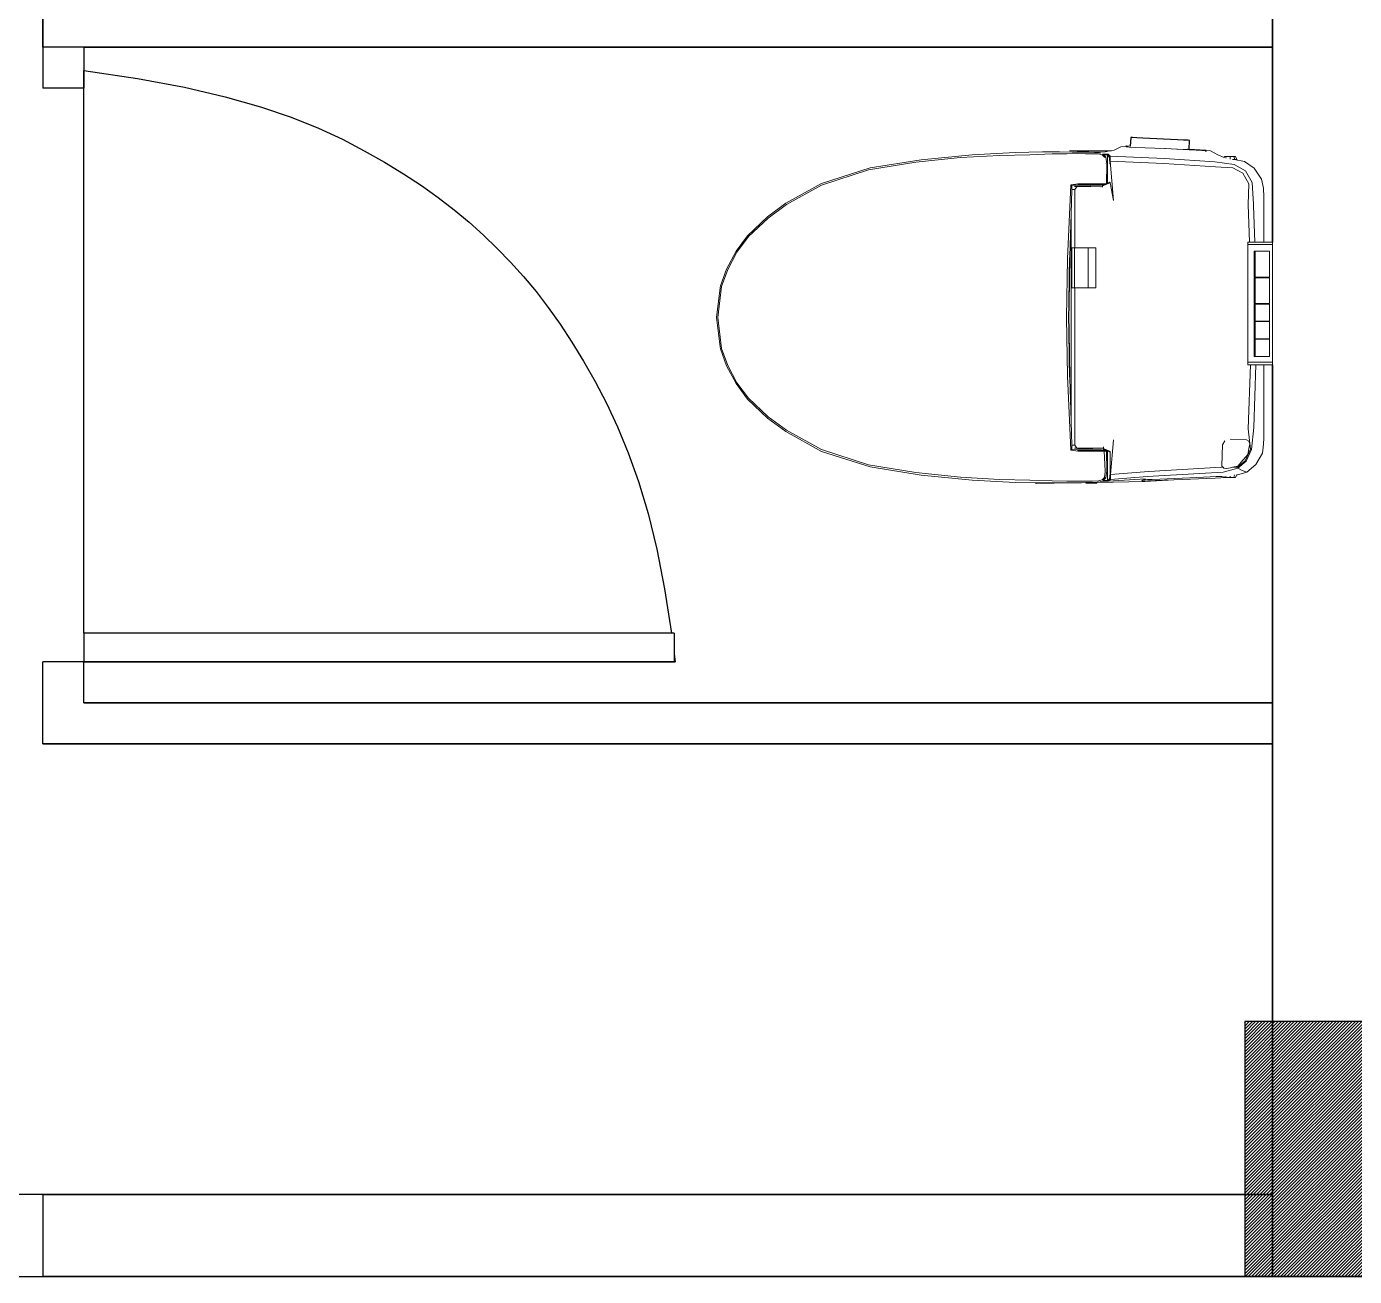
# Model space of a CAD drawing. Header units: millimetres. Extents: x 6923 to 14208, y 3430 to 4414.
# Drawn here: x 11089 to 11162, y 4097.7 to 4166.4 of the extents above; entities that cross this region are included whole.
import ezdxf

# ---------------------------------------------------------------- set-up
doc = ezdxf.new("R2010")
doc.units = ezdxf.units.MM
doc.linetypes.add('DASHED2', pattern=[0.375, 0.25, -0.125])
for name, color, linetype, lineweight in [('door', 104, 'Continuous', 25), ('Furniture', 252, 'Continuous', 0), ('wall', 160, 'Continuous', 35)]:
    doc.layers.add(name, color=color, linetype=linetype, lineweight=lineweight)
doc.layers.add('GRID LINE', color=12, linetype='DASHED2')
doc.layers.add('SectionCutEdges', color=7, linetype='Continuous')

msp = doc.modelspace()

# ---------------------------------------------------------------- hatches: boundary and pattern name
at = {"layer": 'GRID LINE', "linetype": 'DASHED2'}
h = msp.add_hatch(dxfattribs=at)
h.set_pattern_fill('ANSI31', color=5)
h.set_pattern_definition([(45, (-4267.73989, 3611.59761), (-0.0883883476, 0.0883883476), [])])
h.paths.add_polyline_path([(11157.089, 4111.678), (11157.089, 4106.676), (11157.089, 4102.172), (11155.935, 4102.172), (11155.935, 4097.678), (11166.089, 4097.678), (11166.089, 4111.678)])
h.paths.add_polyline_path([(11157.089, 4111.678), (11155.935, 4111.678), (11155.935, 4102.172), (11157.089, 4102.172), (11157.089, 4106.676)], flags=17)
h.paths.add_polyline_path([(11167.935, 4111.678), (11166.089, 4111.678), (11166.089, 4097.678), (11167.935, 4097.678)])

# ---------------------------------------------------------------- linework, layer by layer
for p, q in [((11149.672, 4160.258), (11149.646, 4159.786)), ((11149.762, 4160.254), (11149.672, 4160.258)), ((11150.007, 4160.242), (11149.762, 4160.254)), ((11150.341, 4160.225), (11150.007, 4160.242)), ((11152.243, 4160.133), (11150.341, 4160.225)), ((11152.577, 4160.117), (11152.243, 4160.133)), ((11152.821, 4160.105), (11152.577, 4160.117)), ((11152.911, 4160.101), (11152.821, 4160.105)), ((11152.883, 4159.613), (11152.911, 4160.101))]:
    msp.add_line(p, q)
at = {"layer": 'door'}
for p, q in [((11089.9, 4165.229), (11089.9, 4162.977)), ((11092.152, 4165.229), (11089.9, 4165.229)), ((11092.152, 4165.229), (11092.152, 4162.977)), ((11092.152, 4133.025), (11092.152, 4163.936)), ((11092.152, 4162.977), (11089.9, 4162.977)), ((11124.582, 4133.025), (11092.152, 4133.025)), ((11092.152, 4133.025), (11092.152, 4131.449)), ((11124.582, 4133.025), (11124.582, 4131.449)), ((11089.9, 4126.945), (11089.9, 4131.449)), ((11092.152, 4131.449), (11089.9, 4131.449)), ((11092.152, 4129.197), (11092.152, 4131.449)), ((11092.152, 4131.449), (11124.639, 4131.449)), ((11124.582, 4131.887), (11124.639, 4131.449)), ((11089.9, 4102.172), (11088.099, 4102.172)), ((11089.9, 4102.172), (11089.9, 4097.668)), ((11087.648, 4097.668), (11089.9, 4097.668))]:
    msp.add_line(p, q, dxfattribs=at)
msp.add_lwpolyline([(11092.152, 4163.936), (11095.102, 4163.497), (11097.674, 4163.016), (11099.91, 4162.497), (11101.853, 4161.947), (11103.547, 4161.37), (11105.034, 4160.771), (11106.357, 4160.158), (11107.558, 4159.534), (11108.675, 4158.904), (11109.721, 4158.268), (11110.701, 4157.621), (11111.623, 4156.963), (11112.493, 4156.29), (11113.319, 4155.6), (11114.107, 4154.891), (11114.863, 4154.16), (11115.595, 4153.403), (11116.304, 4152.615), (11116.994, 4151.789), (11117.667, 4150.919), (11118.325, 4149.997), (11118.971, 4149.017), (11119.608, 4147.972), (11120.238, 4146.855), (11120.861, 4145.656), (11121.472, 4144.355), (11122.062, 4142.927), (11122.624, 4141.347), (11123.15, 4139.591), (11123.632, 4137.635), (11124.062, 4135.455), (11124.432, 4133.025)], dxfattribs=at)
at = {"layer": 'Furniture'}
for p, q in [((11149.366, 4159.781), (11149.131, 4159.752)), ((11149.366, 4159.781), (11149.408, 4159.763)), ((11149.413, 4159.799), (11149.408, 4159.763)), ((11149.445, 4159.777), (11149.413, 4159.799)), ((11149.646, 4159.786), (11149.413, 4159.799)), ((11149.646, 4159.785), (11149.645, 4159.774)), ((11149.646, 4159.786), (11149.646, 4159.785)), ((11140.323, 4159.154), (11137.868, 4158.901)), ((11140.955, 4159.307), (11138.155, 4159.031)), ((11142.467, 4159.271), (11140.323, 4159.154)), ((11143.323, 4159.435), (11140.955, 4159.307)), ((11144.132, 4159.313), (11142.467, 4159.271)), ((11143.323, 4159.435), (11144.824, 4159.469)), ((11145.353, 4159.355), (11144.132, 4159.313)), ((11144.824, 4159.469), (11145.767, 4159.468)), ((11146.166, 4159.363), (11145.353, 4159.355)), ((11146.457, 4159.458), (11145.767, 4159.468)), ((11146.724, 4159.37), (11146.166, 4159.363)), ((11146.312, 4159.523), (11146.33, 4159.523)), ((11148.528, 4159.523), (11146.312, 4159.523)), ((11146.33, 4159.523), (11146.375, 4159.523)), ((11146.438, 4159.523), (11146.374, 4159.523)), ((11146.524, 4159.523), (11146.438, 4159.523)), ((11146.731, 4159.456), (11146.457, 4159.458)), ((11147.182, 4159.366), (11146.724, 4159.37)), ((11146.752, 4159.509), (11146.731, 4159.456)), ((11146.824, 4159.456), (11146.731, 4159.456)), ((11146.839, 4159.509), (11146.752, 4159.509)), ((11146.824, 4159.456), (11146.839, 4159.509)), ((11146.966, 4159.455), (11146.824, 4159.456)), ((11147.049, 4159.509), (11146.839, 4159.509)), ((11147.049, 4159.453), (11146.966, 4159.455)), ((11147.049, 4159.453), (11147.049, 4159.509)), ((11147.26, 4159.509), (11147.049, 4159.509)), ((11147.269, 4159.447), (11147.049, 4159.453)), ((11147.568, 4159.367), (11147.182, 4159.366)), ((11147.277, 4159.448), (11147.26, 4159.509)), ((11147.347, 4159.509), (11147.26, 4159.509)), ((11147.277, 4159.448), (11147.269, 4159.447)), ((11147.368, 4159.445), (11147.277, 4159.448)), ((11147.367, 4159.458), (11147.347, 4159.509)), ((11148.268, 4159.472), (11147.367, 4159.458)), ((11147.37, 4159.45), (11147.367, 4159.458)), ((11147.69, 4159.441), (11147.368, 4159.445)), ((11147.568, 4159.367), (11147.908, 4159.356)), ((11147.69, 4159.441), (11147.912, 4159.426)), ((11147.908, 4159.356), (11148.094, 4159.298)), ((11147.912, 4159.426), (11147.959, 4159.423)), ((11148.035, 4159.406), (11147.959, 4159.423)), ((11148.228, 4159.175), (11148.094, 4159.298)), ((11148.128, 4159.349), (11148.436, 4159.336)), ((11148.157, 4159.337), (11148.149, 4159.341)), ((11148.189, 4159.304), (11148.157, 4159.337)), ((11148.194, 4159.299), (11148.189, 4159.304)), ((11148.392, 4159.29), (11148.194, 4159.299)), ((11148.309, 4159.18), (11148.194, 4159.299)), ((11148.228, 4159.175), (11148.309, 4159.18)), ((11148.528, 4159.523), (11148.268, 4159.472)), ((11148.309, 4159.18), (11148.355, 4158.814)), ((11148.392, 4159.29), (11148.436, 4159.336)), ((11148.392, 4159.29), (11148.399, 4157.749)), ((11148.492, 4159.192), (11148.392, 4159.29)), ((11148.436, 4159.336), (11148.54, 4159.232)), ((11148.492, 4159.192), (11148.54, 4159.232)), ((11148.521, 4158.913), (11148.492, 4159.192)), ((11148.765, 4159.569), (11148.528, 4159.523)), ((11148.561, 4159.523), (11148.528, 4159.523)), ((11148.54, 4159.232), (11151.522, 4159.102)), ((11148.54, 4159.232), (11148.541, 4158.95)), ((11148.605, 4159.523), (11148.561, 4159.523)), ((11148.561, 4159.523), (11148.605, 4159.523)), ((11148.605, 4159.523), (11148.623, 4159.523)), ((11148.623, 4159.523), (11148.605, 4159.523)), ((11149.131, 4159.752), (11148.765, 4159.569)), ((11149.408, 4159.763), (11149.421, 4159.758)), ((11149.421, 4159.758), (11149.442, 4159.748)), ((11149.442, 4159.748), (11149.456, 4159.742)), ((11149.484, 4159.758), (11149.445, 4159.777)), ((11149.583, 4159.73), (11149.456, 4159.742)), ((11149.534, 4159.741), (11149.484, 4159.758)), ((11149.583, 4159.73), (11149.534, 4159.741)), ((11149.594, 4159.73), (11149.583, 4159.73)), ((11149.921, 4159.713), (11149.594, 4159.73)), ((11149.644, 4159.751), (11149.644, 4159.749)), ((11151.551, 4159.647), (11149.921, 4159.713)), ((11151.522, 4159.102), (11154.289, 4158.929)), ((11151.59, 4159.645), (11151.551, 4159.647)), ((11151.59, 4159.645), (11152.213, 4159.618)), ((11152.213, 4159.618), (11152.214, 4159.62)), ((11152.244, 4159.616), (11152.213, 4159.618)), ((11152.548, 4159.603), (11152.244, 4159.616)), ((11152.792, 4159.592), (11152.548, 4159.603)), ((11152.768, 4159.612), (11152.793, 4159.61)), ((11152.882, 4159.588), (11152.792, 4159.592)), ((11152.793, 4159.61), (11152.883, 4159.607)), ((11152.882, 4159.588), (11152.882, 4159.591)), ((11153.269, 4159.571), (11152.882, 4159.588)), ((11153.776, 4159.565), (11152.883, 4159.613)), ((11152.883, 4159.607), (11152.883, 4159.613)), ((11153.273, 4159.57), (11153.269, 4159.571)), ((11153.273, 4159.57), (11153.28, 4159.57)), ((11153.579, 4159.546), (11153.28, 4159.57)), ((11153.28, 4159.57), (11153.41, 4159.565)), ((11153.761, 4159.519), (11153.579, 4159.546)), ((11153.718, 4159.56), (11153.648, 4159.559)), ((11153.755, 4159.562), (11153.718, 4159.56)), ((11153.776, 4159.565), (11153.755, 4159.562)), ((11153.778, 4159.53), (11153.761, 4159.519)), ((11153.778, 4159.53), (11153.776, 4159.565)), ((11153.813, 4159.556), (11153.778, 4159.53)), ((11153.779, 4159.498), (11153.779, 4159.502)), ((11153.812, 4159.499), (11153.812, 4159.495)), ((11154.055, 4159.52), (11153.813, 4159.556)), ((11154.456, 4159.299), (11154.055, 4159.52)), ((11154.813, 4159.164), (11154.456, 4159.299)), ((11154.807, 4159.15), (11154.813, 4159.164)), ((11154.833, 4159.213), (11154.813, 4159.164)), ((11154.92, 4159.213), (11154.833, 4159.213)), ((11154.895, 4159.125), (11154.92, 4159.213)), ((11155.13, 4159.213), (11154.92, 4159.213)), ((11155.13, 4159.073), (11155.13, 4159.213)), ((11155.341, 4159.213), (11155.13, 4159.213)), ((11155.387, 4159.047), (11155.341, 4159.213)), ((11155.428, 4159.213), (11155.341, 4159.213)), ((11155.494, 4159.047), (11155.428, 4159.213)), ((11132.684, 4157.733), (11135.358, 4158.59)), ((11135.269, 4158.475), (11132.689, 4157.633)), ((11137.868, 4158.901), (11135.269, 4158.475)), ((11135.358, 4158.59), (11138.155, 4159.031)), ((11148.259, 4158.852), (11148.27, 4158.852)), ((11148.266, 4158.823), (11148.262, 4158.823)), ((11148.355, 4158.814), (11148.339, 4157.721)), ((11148.52, 4158.812), (11148.521, 4158.913)), ((11148.52, 4158.812), (11148.541, 4158.81)), ((11148.541, 4158.95), (11148.729, 4156.794)), ((11151.487, 4158.824), (11148.541, 4158.95)), ((11154.326, 4158.645), (11151.487, 4158.824)), ((11154.289, 4158.929), (11155.365, 4158.775)), ((11155.284, 4158.593), (11154.326, 4158.645)), ((11155.26, 4159.047), (11155.365, 4159.047)), ((11155.831, 4158.29), (11155.284, 4158.593)), ((11155.924, 4158.932), (11155.365, 4159.047)), ((11155.365, 4159.047), (11155.387, 4159.047)), ((11155.365, 4158.775), (11155.979, 4158.432)), ((11155.387, 4159.047), (11155.494, 4159.047)), ((11156.461, 4158.569), (11155.924, 4158.932)), ((11155.979, 4158.432), (11156.351, 4157.782)), ((11156.857, 4157.961), (11156.461, 4158.569)), ((11130.723, 4156.645), (11132.684, 4157.733)), ((11132.689, 4157.633), (11130.765, 4156.571)), ((11146.194, 4153.582), (11146.385, 4157.658)), ((11146.417, 4157.663), (11146.385, 4157.658)), ((11146.427, 4157.664), (11146.417, 4157.663)), ((11146.764, 4157.712), (11146.427, 4157.664)), ((11146.427, 4157.664), (11146.436, 4157.639)), ((11146.43, 4157.414), (11146.436, 4157.639)), ((11146.436, 4157.639), (11146.863, 4157.645)), ((11146.759, 4157.657), (11146.846, 4157.657)), ((11147.256, 4157.712), (11146.764, 4157.712)), ((11146.846, 4157.657), (11147.047, 4157.657)), ((11146.863, 4157.645), (11147.109, 4157.645)), ((11147.047, 4157.657), (11147.135, 4157.657)), ((11147.109, 4157.645), (11147.436, 4157.645)), ((11147.135, 4157.657), (11147.174, 4157.657)), ((11147.174, 4157.657), (11147.196, 4157.657)), ((11147.196, 4157.657), (11147.464, 4157.657)), ((11147.595, 4157.712), (11147.256, 4157.712)), ((11147.436, 4157.645), (11147.72, 4157.645)), ((11147.464, 4157.657), (11147.602, 4157.657)), ((11147.595, 4157.712), (11147.939, 4157.712)), ((11147.602, 4157.657), (11147.697, 4157.657)), ((11147.697, 4157.657), (11147.759, 4157.657)), ((11147.72, 4157.645), (11147.917, 4157.645)), ((11147.759, 4157.657), (11147.808, 4157.657)), ((11147.808, 4157.657), (11147.969, 4157.657)), ((11147.917, 4157.645), (11147.957, 4157.645)), ((11147.939, 4157.712), (11148.213, 4157.712)), ((11147.957, 4157.645), (11148.075, 4157.645)), ((11147.969, 4157.657), (11147.973, 4157.657)), ((11147.973, 4157.657), (11148.099, 4157.657)), ((11148.075, 4157.645), (11148.116, 4157.657)), ((11148.099, 4157.657), (11148.116, 4157.657)), ((11148.116, 4157.657), (11148.197, 4157.657)), ((11148.54, 4157.773), (11148.121, 4157.603)), ((11148.121, 4157.623), (11148.197, 4157.657)), ((11148.121, 4157.623), (11148.121, 4157.603)), ((11148.121, 4157.603), (11148.121, 4157.577)), ((11148.197, 4157.657), (11148.244, 4157.678)), ((11148.213, 4157.712), (11148.244, 4157.712)), ((11148.244, 4157.694), (11148.307, 4157.712)), ((11148.244, 4157.712), (11148.307, 4157.712)), ((11148.244, 4157.688), (11148.292, 4157.7)), ((11148.244, 4157.678), (11148.292, 4157.7)), ((11148.292, 4157.7), (11148.318, 4157.712)), ((11148.307, 4157.712), (11148.318, 4157.712)), ((11148.318, 4157.712), (11148.339, 4157.721)), ((11148.339, 4157.721), (11148.399, 4157.749)), ((11148.399, 4157.749), (11148.482, 4157.787)), ((11148.482, 4157.787), (11148.488, 4157.788)), ((11148.488, 4157.788), (11148.49, 4157.789)), ((11148.49, 4157.789), (11148.507, 4157.798)), ((11148.54, 4157.773), (11148.507, 4157.798)), ((11148.729, 4156.794), (11148.54, 4157.773)), ((11156.155, 4157.716), (11155.831, 4158.29)), ((11156.124, 4156.577), (11156.155, 4157.716)), ((11156.351, 4157.782), (11156.414, 4156.601)), ((11156.961, 4157.48), (11156.857, 4157.961)), ((11146.392, 4156.065), (11146.429, 4157.397)), ((11146.429, 4157.397), (11146.43, 4157.414)), ((11146.457, 4157.397), (11146.429, 4157.397)), ((11146.598, 4157.397), (11146.457, 4157.397)), ((11146.58, 4157.564), (11146.608, 4157.564)), ((11146.598, 4157.397), (11146.702, 4157.556)), ((11146.598, 4157.397), (11146.598, 4154.196)), ((11147.483, 4157.578), (11146.608, 4157.564)), ((11146.608, 4157.564), (11146.702, 4157.556)), ((11146.702, 4157.556), (11147.364, 4157.564)), ((11147.364, 4157.564), (11148.031, 4157.556)), ((11148.031, 4157.556), (11148.042, 4157.556)), ((11148.042, 4157.556), (11148.121, 4157.557)), ((11148.121, 4157.577), (11148.121, 4157.57)), ((11148.121, 4157.57), (11148.121, 4157.557)), ((11148.121, 4157.557), (11148.121, 4157.532)), ((11156.994, 4156.987), (11156.961, 4157.48)), ((11156.994, 4154.502), (11156.994, 4156.987)), ((11129.718, 4155.901), (11130.723, 4156.645)), ((11130.765, 4156.571), (11129.751, 4155.826)), ((11156.202, 4154.502), (11156.124, 4156.577)), ((11156.414, 4156.601), (11156.424, 4156.495)), ((11156.424, 4156.495), (11156.492, 4154.502)), ((11128.61, 4154.86), (11129.718, 4155.901)), ((11129.751, 4155.826), (11128.662, 4154.814)), ((11146.326, 4153.729), (11146.392, 4156.065)), ((11146.392, 4156.065), (11146.395, 4155.899)), ((11146.395, 4155.378), (11146.392, 4156.065)), ((11146.395, 4155.899), (11146.395, 4155.378)), ((11127.983, 4154.011), (11128.61, 4154.86)), ((11128.662, 4154.814), (11128.029, 4153.959)), ((11146.402, 4154.196), (11146.395, 4155.378)), ((11127.463, 4153.029), (11127.983, 4154.011)), ((11128.029, 4153.959), (11127.525, 4153.009)), ((11146.445, 4154.196), (11146.402, 4154.196)), ((11146.405, 4153.701), (11146.402, 4154.196)), ((11146.445, 4151.989), (11146.445, 4154.196)), ((11146.458, 4154.196), (11146.445, 4154.196)), ((11146.588, 4154.196), (11146.458, 4154.196)), ((11146.588, 4151.989), (11146.588, 4154.196)), ((11146.598, 4154.196), (11146.588, 4154.196)), ((11147.339, 4154.196), (11146.598, 4154.196)), ((11147.339, 4151.989), (11147.339, 4154.196)), ((11147.349, 4154.196), (11147.339, 4154.196)), ((11147.76, 4154.196), (11147.349, 4154.196)), ((11147.76, 4151.989), (11147.76, 4154.196)), ((11156.102, 4154.37), (11156.102, 4154.502)), ((11156.202, 4154.502), (11156.102, 4154.502)), ((11156.102, 4153.986), (11156.102, 4154.37)), ((11156.102, 4154.37), (11157.461, 4154.37)), ((11156.102, 4150.388), (11156.102, 4153.986)), ((11156.401, 4154.502), (11156.202, 4154.502)), ((11156.492, 4154.502), (11156.401, 4154.502)), ((11156.505, 4154.011), (11156.455, 4154.011)), ((11156.455, 4154.011), (11156.455, 4153.986)), ((11156.455, 4153.986), (11156.455, 4152.585)), ((11156.505, 4154.502), (11156.492, 4154.502)), ((11156.685, 4154.502), (11156.505, 4154.502)), ((11156.505, 4154.011), (11157.293, 4154.011)), ((11156.505, 4153.986), (11156.505, 4154.011)), ((11156.505, 4152.585), (11156.505, 4153.986)), ((11156.729, 4154.502), (11156.685, 4154.502)), ((11156.846, 4154.502), (11156.729, 4154.502)), ((11156.909, 4154.502), (11156.846, 4154.502)), ((11156.933, 4154.502), (11156.909, 4154.502)), ((11156.952, 4154.502), (11156.933, 4154.502)), ((11156.96, 4154.502), (11156.952, 4154.502)), ((11156.994, 4154.502), (11156.96, 4154.502)), ((11157.461, 4154.502), (11156.994, 4154.502)), ((11157.293, 4153.986), (11157.293, 4154.011)), ((11157.293, 4152.585), (11157.293, 4153.986)), ((11157.461, 4154.37), (11157.461, 4154.502)), ((11157.461, 4153.986), (11157.461, 4154.37)), ((11157.461, 4148.261), (11157.461, 4153.986)), ((11146.137, 4150.371), (11146.194, 4153.582)), ((11146.31, 4153.662), (11146.295, 4152.624)), ((11146.305, 4152.48), (11146.324, 4153.667)), ((11146.324, 4153.667), (11146.326, 4153.729)), ((11146.403, 4151.989), (11146.405, 4153.701)), ((11127.129, 4152.098), (11127.463, 4153.029)), ((11127.525, 4153.009), (11127.193, 4152.075)), ((11146.295, 4152.624), (11146.271, 4151.057)), ((11156.455, 4152.585), (11156.505, 4152.585)), ((11156.505, 4152.555), (11156.455, 4152.555)), ((11156.455, 4152.555), (11156.455, 4151.129)), ((11156.505, 4152.585), (11157.293, 4152.585)), ((11156.505, 4151.129), (11156.505, 4152.555)), ((11156.505, 4152.555), (11157.293, 4152.555)), ((11157.293, 4151.129), (11157.293, 4152.555)), ((11127.115, 4151.995), (11126.905, 4150.371)), ((11127.193, 4152.075), (11126.989, 4150.371)), ((11127.129, 4152.098), (11127.115, 4151.995)), ((11146.281, 4151.057), (11146.305, 4152.48)), ((11146.401, 4151.057), (11146.403, 4151.989)), ((11146.403, 4151.989), (11146.445, 4151.989)), ((11146.445, 4151.989), (11146.458, 4151.989)), ((11146.458, 4151.989), (11146.588, 4151.989)), ((11146.588, 4151.989), (11146.598, 4151.989)), ((11146.598, 4151.989), (11146.598, 4143.345)), ((11146.598, 4151.989), (11147.339, 4151.989)), ((11147.339, 4151.989), (11147.349, 4151.989)), ((11147.349, 4151.989), (11147.76, 4151.989)), ((11146.271, 4151.057), (11146.261, 4150.371)), ((11146.269, 4150.371), (11146.281, 4151.057)), ((11146.401, 4150.643), (11146.401, 4151.057)), ((11156.455, 4151.129), (11156.505, 4151.129)), ((11156.505, 4151.103), (11156.455, 4151.103)), ((11156.455, 4151.103), (11156.455, 4150.16)), ((11156.505, 4151.129), (11157.293, 4151.129)), ((11156.505, 4150.16), (11156.505, 4151.103)), ((11156.505, 4151.103), (11157.293, 4151.103)), ((11157.293, 4150.16), (11157.293, 4151.103)), ((11126.905, 4150.371), (11127.115, 4148.747)), ((11126.989, 4150.371), (11127.193, 4148.667)), ((11146.194, 4147.16), (11146.137, 4150.371)), ((11146.261, 4150.371), (11146.271, 4149.685)), ((11146.281, 4149.685), (11146.269, 4150.371)), ((11146.401, 4150.372), (11146.401, 4150.643)), ((11146.401, 4149.685), (11146.401, 4150.372)), ((11156.102, 4148.261), (11156.102, 4150.388)), ((11146.271, 4149.685), (11146.295, 4148.118)), ((11146.305, 4148.262), (11146.281, 4149.685)), ((11146.405, 4147.041), (11146.401, 4149.685)), ((11156.455, 4150.16), (11156.505, 4150.16)), ((11156.505, 4150.14), (11156.455, 4150.14)), ((11156.455, 4150.14), (11156.455, 4149.198)), ((11156.505, 4150.16), (11157.293, 4150.16)), ((11156.505, 4149.198), (11156.505, 4150.14)), ((11156.505, 4150.14), (11157.293, 4150.14)), ((11157.293, 4149.198), (11157.293, 4150.14)), ((11156.455, 4149.198), (11156.505, 4149.198)), ((11156.505, 4149.167), (11156.455, 4149.167)), ((11156.455, 4149.167), (11156.455, 4148.261)), ((11156.505, 4149.198), (11157.293, 4149.198)), ((11156.505, 4149.167), (11157.293, 4149.167)), ((11156.505, 4148.261), (11156.505, 4149.167)), ((11157.293, 4148.261), (11157.293, 4149.167)), ((11127.115, 4148.747), (11127.129, 4148.644)), ((11127.463, 4147.713), (11127.129, 4148.644)), ((11127.193, 4148.667), (11127.525, 4147.733)), ((11146.295, 4148.118), (11146.31, 4147.08)), ((11146.324, 4147.075), (11146.305, 4148.262)), ((11156.102, 4147.914), (11156.102, 4148.261)), ((11156.455, 4148.261), (11156.455, 4148.224)), ((11156.455, 4148.224), (11156.505, 4148.224)), ((11156.505, 4148.224), (11156.505, 4148.261)), ((11156.505, 4148.224), (11157.293, 4148.224)), ((11157.293, 4148.224), (11157.293, 4148.261)), ((11157.461, 4147.914), (11157.461, 4148.261)), ((11127.983, 4146.731), (11127.463, 4147.713)), ((11127.525, 4147.733), (11128.029, 4146.783)), ((11156.102, 4147.763), (11156.102, 4147.914)), ((11157.461, 4147.914), (11156.102, 4147.914)), ((11156.26, 4147.763), (11156.102, 4147.763)), ((11156.132, 4144.24), (11156.26, 4147.763)), ((11156.417, 4147.763), (11156.26, 4147.763)), ((11156.544, 4147.763), (11156.417, 4147.763)), ((11156.544, 4147.763), (11156.429, 4144.316)), ((11156.567, 4147.763), (11156.544, 4147.763)), ((11156.671, 4147.763), (11156.567, 4147.763)), ((11156.756, 4147.763), (11156.671, 4147.763)), ((11156.835, 4147.763), (11156.756, 4147.763)), ((11156.879, 4147.763), (11156.835, 4147.763)), ((11156.926, 4147.763), (11156.879, 4147.763)), ((11156.949, 4147.763), (11156.926, 4147.763)), ((11156.982, 4147.763), (11156.949, 4147.763)), ((11156.994, 4147.763), (11156.982, 4147.763)), ((11156.994, 4143.762), (11156.994, 4147.763)), ((11157.461, 4147.763), (11156.994, 4147.763)), ((11157.461, 4147.763), (11157.461, 4147.914)), ((11128.61, 4145.882), (11127.983, 4146.731)), ((11128.029, 4146.783), (11128.662, 4145.928)), ((11146.385, 4143.084), (11146.194, 4147.16)), ((11146.326, 4147.013), (11146.324, 4147.075)), ((11146.392, 4144.677), (11146.326, 4147.013)), ((11146.395, 4145.364), (11146.405, 4147.041)), ((11128.662, 4145.928), (11129.751, 4144.916)), ((11129.718, 4144.841), (11128.61, 4145.882)), ((11146.392, 4144.677), (11146.395, 4145.364)), ((11146.395, 4145.364), (11146.395, 4144.843)), ((11130.723, 4144.097), (11129.718, 4144.841)), ((11129.751, 4144.916), (11130.765, 4144.171)), ((11146.395, 4144.843), (11146.392, 4144.677)), ((11146.392, 4144.677), (11146.43, 4143.345)), ((11132.684, 4143.009), (11130.723, 4144.097)), ((11130.765, 4144.171), (11132.689, 4143.109)), ((11156.26, 4143.133), (11156.132, 4144.24)), ((11156.429, 4144.316), (11156.309, 4143.119)), ((11156.968, 4143.404), (11156.994, 4143.762)), ((11135.358, 4142.152), (11132.684, 4143.009)), ((11132.689, 4143.109), (11135.269, 4142.267)), ((11146.385, 4143.084), (11146.417, 4143.079)), ((11146.417, 4143.079), (11146.427, 4143.078)), ((11146.436, 4143.104), (11146.427, 4143.078)), ((11146.427, 4143.078), (11146.764, 4143.03)), ((11146.43, 4143.345), (11146.458, 4143.345)), ((11146.43, 4143.328), (11146.43, 4143.345)), ((11146.436, 4143.104), (11146.43, 4143.328)), ((11146.436, 4143.104), (11146.724, 4143.099)), ((11146.458, 4143.345), (11146.598, 4143.345)), ((11146.608, 4143.178), (11146.579, 4143.178)), ((11146.702, 4143.186), (11146.598, 4143.345)), ((11146.702, 4143.186), (11146.608, 4143.178)), ((11146.742, 4143.176), (11146.608, 4143.178)), ((11146.744, 4143.185), (11146.702, 4143.186)), ((11146.863, 4143.097), (11146.724, 4143.099)), ((11147.483, 4143.165), (11146.742, 4143.176)), ((11147.364, 4143.178), (11146.744, 4143.185)), ((11146.846, 4143.085), (11146.759, 4143.085)), ((11146.764, 4143.03), (11147.256, 4143.03)), ((11147.047, 4143.085), (11146.846, 4143.085)), ((11147.109, 4143.097), (11146.863, 4143.097)), ((11147.135, 4143.085), (11147.047, 4143.085)), ((11147.436, 4143.097), (11147.109, 4143.097)), ((11147.174, 4143.085), (11147.135, 4143.085)), ((11147.196, 4143.085), (11147.174, 4143.085)), ((11147.464, 4143.085), (11147.196, 4143.085)), ((11147.256, 4143.03), (11147.595, 4143.03)), ((11148.014, 4143.186), (11147.364, 4143.178)), ((11147.72, 4143.097), (11147.436, 4143.097)), ((11147.602, 4143.085), (11147.464, 4143.085)), ((11147.582, 4143.165), (11147.483, 4143.165)), ((11147.939, 4143.03), (11147.595, 4143.03)), ((11147.697, 4143.085), (11147.602, 4143.085)), ((11147.759, 4143.085), (11147.697, 4143.085)), ((11147.917, 4143.097), (11147.72, 4143.097)), ((11147.808, 4143.085), (11147.759, 4143.085)), ((11147.969, 4143.085), (11147.808, 4143.085)), ((11147.932, 4143.097), (11147.917, 4143.097)), ((11148.075, 4143.097), (11147.932, 4143.097)), ((11148.213, 4143.03), (11147.939, 4143.03)), ((11147.973, 4143.085), (11147.969, 4143.085)), ((11148.099, 4143.085), (11147.973, 4143.085)), ((11148.031, 4143.186), (11148.014, 4143.186)), ((11148.174, 4143.184), (11148.031, 4143.186)), ((11148.116, 4143.085), (11148.075, 4143.097)), ((11148.116, 4143.085), (11148.099, 4143.085)), ((11148.116, 4143.085), (11148.244, 4143.085)), ((11148.174, 4143.253), (11148.174, 4143.225)), ((11148.174, 4143.225), (11148.174, 4143.184)), ((11148.174, 4143.184), (11148.174, 4143.16)), ((11148.174, 4143.16), (11148.54, 4143)), ((11148.181, 4143.123), (11148.174, 4143.16)), ((11148.271, 4143.085), (11148.181, 4143.123)), ((11148.213, 4143.03), (11148.264, 4141.939)), ((11148.244, 4143.03), (11148.213, 4143.03)), ((11148.244, 4143.085), (11148.271, 4143.085)), ((11148.318, 4143.035), (11148.244, 4143.054)), ((11148.307, 4143.03), (11148.244, 4143.048)), ((11148.307, 4143.03), (11148.244, 4143.03)), ((11148.318, 4143.065), (11148.271, 4143.085)), ((11148.318, 4143.03), (11148.307, 4143.03)), ((11148.318, 4143.065), (11148.318, 4143.035)), ((11148.399, 4143.031), (11148.318, 4143.065)), ((11148.339, 4143.03), (11148.318, 4143.035)), ((11148.318, 4143.035), (11148.318, 4143.03)), ((11148.339, 4143.03), (11148.318, 4143.03)), ((11148.339, 4143.03), (11148.355, 4141.928)), ((11148.399, 4143.031), (11148.393, 4141.409)), ((11148.431, 4143.018), (11148.399, 4143.031)), ((11148.488, 4142.994), (11148.431, 4143.018)), ((11148.507, 4142.986), (11148.54, 4143)), ((11148.537, 4141.93), (11148.54, 4143)), ((11148.73, 4143.645), (11148.561, 4141.735)), ((11154.722, 4143.369), (11154.681, 4142.208)), ((11154.836, 4143.59), (11154.722, 4143.369)), ((11156.035, 4143.642), (11155.139, 4143.673)), ((11155.969, 4142.496), (11156.26, 4143.133)), ((11156.309, 4143.119), (11156.009, 4142.466)), ((11156.164, 4143.566), (11156.035, 4143.642)), ((11156.126, 4142.947), (11156.149, 4143.065)), ((11156.149, 4143.065), (11156.169, 4143.169)), ((11156.221, 4143.432), (11156.164, 4143.566)), ((11156.169, 4143.169), (11156.221, 4143.432)), ((11156.309, 4143.119), (11156.26, 4143.133)), ((11156.913, 4142.906), (11156.968, 4143.404)), ((11148.488, 4142.994), (11148.49, 4142.993)), ((11148.49, 4142.993), (11148.507, 4142.986)), ((11155.539, 4142.134), (11155.969, 4142.496)), ((11155.556, 4142.2), (11155.741, 4142.414)), ((11156.009, 4142.466), (11155.564, 4142.091)), ((11155.741, 4142.414), (11156.104, 4142.835)), ((11156.044, 4141.866), (11156.55, 4142.28)), ((11156.104, 4142.835), (11156.126, 4142.947)), ((11156.55, 4142.28), (11156.913, 4142.906)), ((11135.269, 4142.267), (11137.868, 4141.841)), ((11138.155, 4141.711), (11135.358, 4142.152)), ((11137.868, 4141.841), (11140.323, 4141.588)), ((11138.155, 4141.711), (11140.955, 4141.435)), ((11140.323, 4141.588), (11142.467, 4141.471)), ((11148.094, 4141.444), (11148.228, 4141.567)), ((11148.157, 4141.405), (11148.309, 4141.562)), ((11148.228, 4141.567), (11148.259, 4141.89)), ((11148.309, 4141.562), (11148.228, 4141.567)), ((11148.259, 4141.89), (11148.262, 4141.919)), ((11148.27, 4141.89), (11148.259, 4141.89)), ((11148.262, 4141.919), (11148.264, 4141.939)), ((11148.262, 4141.919), (11148.266, 4141.919)), ((11148.355, 4141.928), (11148.309, 4141.562)), ((11148.507, 4141.494), (11148.536, 4141.771)), ((11148.537, 4141.93), (11148.53, 4141.929)), ((11148.536, 4141.771), (11148.537, 4141.93)), ((11148.536, 4141.771), (11148.561, 4141.735)), ((11148.561, 4141.735), (11148.556, 4141.455)), ((11150.567, 4141.626), (11148.556, 4141.455)), ((11148.561, 4141.735), (11150.664, 4141.905)), ((11154.749, 4141.872), (11150.567, 4141.626)), ((11150.664, 4141.905), (11154.641, 4142.143)), ((11152.928, 4141.563), (11150.842, 4141.468)), ((11152.049, 4141.445), (11154.305, 4141.545)), ((11154.031, 4141.613), (11152.928, 4141.563)), ((11154.361, 4141.625), (11154.031, 4141.613)), ((11154.305, 4141.545), (11154.31, 4141.545)), ((11154.31, 4141.545), (11154.624, 4141.561)), ((11154.576, 4141.629), (11154.361, 4141.625)), ((11154.672, 4141.626), (11154.576, 4141.629)), ((11154.624, 4141.561), (11154.829, 4141.577)), ((11154.641, 4142.143), (11154.748, 4142.142)), ((11154.751, 4141.611), (11154.672, 4141.626)), ((11154.681, 4142.208), (11154.706, 4142.183)), ((11154.706, 4142.183), (11154.748, 4142.142)), ((11154.748, 4142.142), (11154.753, 4142.137)), ((11155.564, 4142.091), (11154.749, 4141.872)), ((11154.805, 4141.6), (11154.751, 4141.611)), ((11154.753, 4142.137), (11154.796, 4142.094)), ((11154.796, 4142.094), (11154.935, 4142.069)), ((11154.805, 4141.6), (11154.819, 4141.601)), ((11154.821, 4141.598), (11154.805, 4141.6)), ((11154.813, 4141.618), (11154.815, 4141.613)), ((11154.815, 4141.613), (11154.819, 4141.601)), ((11154.819, 4141.601), (11154.909, 4141.606)), ((11154.819, 4141.601), (11154.821, 4141.598)), ((11154.868, 4141.589), (11154.821, 4141.598)), ((11154.829, 4141.577), (11154.835, 4141.578)), ((11154.829, 4141.577), (11154.833, 4141.568)), ((11154.833, 4141.568), (11154.92, 4141.568)), ((11154.835, 4141.578), (11154.868, 4141.589)), ((11154.906, 4141.615), (11154.903, 4141.627)), ((11154.909, 4141.606), (11154.906, 4141.615)), ((11154.92, 4141.568), (11154.909, 4141.606)), ((11154.92, 4141.568), (11155.13, 4141.568)), ((11154.935, 4142.069), (11155.15, 4142.114)), ((11155.13, 4141.568), (11155.13, 4141.646)), ((11155.13, 4141.568), (11155.341, 4141.568)), ((11155.15, 4142.114), (11155.258, 4142.137)), ((11155.258, 4142.137), (11155.556, 4142.2)), ((11155.258, 4142.137), (11155.539, 4142.134)), ((11155.341, 4141.568), (11155.382, 4141.714)), ((11155.341, 4141.568), (11155.428, 4141.568)), ((11155.428, 4141.568), (11155.482, 4141.703)), ((11155.482, 4141.703), (11156.044, 4141.866)), ((11155.482, 4141.703), (11155.494, 4141.732)), ((11155.539, 4142.134), (11155.564, 4142.091)), ((11155.805, 4141.952), (11155.564, 4142.091)), ((11156.044, 4141.866), (11155.805, 4141.952)), ((11140.955, 4141.435), (11143.323, 4141.307)), ((11142.467, 4141.471), (11144.132, 4141.429)), ((11144.447, 4141.281), (11143.323, 4141.307)), ((11144.132, 4141.429), (11145.353, 4141.387)), ((11144.458, 4141.26), (11144.447, 4141.281)), ((11144.451, 4141.281), (11144.447, 4141.281)), ((11144.451, 4141.281), (11144.457, 4141.27)), ((11144.457, 4141.281), (11144.451, 4141.281)), ((11144.457, 4141.281), (11144.457, 4141.27)), ((11144.824, 4141.273), (11144.457, 4141.281)), ((11144.457, 4141.27), (11144.458, 4141.26)), ((11145.122, 4141.273), (11144.458, 4141.26)), ((11144.47, 4141.247), (11144.458, 4141.26)), ((11144.47, 4141.247), (11146.457, 4141.284)), ((11145.122, 4141.273), (11144.824, 4141.273)), ((11145.304, 4141.273), (11145.122, 4141.273)), ((11145.767, 4141.274), (11145.304, 4141.273)), ((11145.353, 4141.387), (11146.166, 4141.379)), ((11145.767, 4141.274), (11146.457, 4141.284)), ((11146.166, 4141.379), (11146.724, 4141.372)), ((11146.457, 4141.284), (11146.966, 4141.287)), ((11146.724, 4141.372), (11147.182, 4141.376)), ((11146.966, 4141.287), (11147.202, 4141.293)), ((11147.182, 4141.376), (11147.568, 4141.375)), ((11147.202, 4141.293), (11147.291, 4141.295)), ((11147.202, 4141.293), (11147.211, 4141.27)), ((11147.211, 4141.27), (11147.298, 4141.27)), ((11147.291, 4141.295), (11147.368, 4141.297)), ((11147.298, 4141.27), (11147.291, 4141.295)), ((11147.298, 4141.27), (11147.509, 4141.27)), ((11147.368, 4141.297), (11147.509, 4141.299)), ((11147.509, 4141.299), (11147.69, 4141.301)), ((11147.509, 4141.27), (11147.509, 4141.299)), ((11147.509, 4141.27), (11147.719, 4141.27)), ((11147.908, 4141.386), (11147.568, 4141.375)), ((11147.729, 4141.303), (11147.69, 4141.301)), ((11147.719, 4141.27), (11147.729, 4141.303)), ((11147.719, 4141.27), (11147.806, 4141.27)), ((11147.781, 4141.307), (11147.729, 4141.303)), ((11147.822, 4141.31), (11147.781, 4141.307)), ((11147.781, 4141.307), (11147.821, 4141.308)), ((11147.806, 4141.27), (11147.821, 4141.308)), ((11147.821, 4141.308), (11150.446, 4141.355)), ((11147.821, 4141.308), (11147.822, 4141.31)), ((11147.888, 4141.314), (11147.822, 4141.31)), ((11147.959, 4141.319), (11147.888, 4141.314)), ((11148.094, 4141.444), (11147.908, 4141.386)), ((11147.959, 4141.319), (11147.962, 4141.32)), ((11147.962, 4141.32), (11147.964, 4141.32)), ((11147.964, 4141.32), (11148.036, 4141.353)), ((11148.434, 4141.366), (11148.036, 4141.353)), ((11148.145, 4141.4), (11148.149, 4141.401)), ((11148.149, 4141.401), (11148.393, 4141.409)), ((11148.149, 4141.401), (11148.157, 4141.405)), ((11148.393, 4141.409), (11148.507, 4141.494)), ((11148.393, 4141.409), (11148.434, 4141.366)), ((11150.491, 4141.498), (11148.434, 4141.366)), ((11148.556, 4141.455), (11148.434, 4141.366)), ((11148.556, 4141.455), (11148.507, 4141.494)), ((11150.366, 4141.439), (11150.28, 4141.428)), ((11150.28, 4141.428), (11150.32, 4141.384)), ((11150.32, 4141.384), (11150.355, 4141.379)), ((11150.355, 4141.379), (11150.454, 4141.381)), ((11150.474, 4141.444), (11150.366, 4141.439)), ((11150.446, 4141.355), (11152.049, 4141.445)), ((11150.454, 4141.381), (11150.605, 4141.384)), ((11150.596, 4141.455), (11150.474, 4141.444)), ((11150.842, 4141.468), (11150.596, 4141.455)), ((11150.605, 4141.384), (11151.02, 4141.4)), ((11151.02, 4141.4), (11152.049, 4141.445))]:
    msp.add_line(p, q, dxfattribs=at)
at = {"layer": 'GRID LINE', "color": 5, "linetype": 'ByBlock'}
msp.add_lwpolyline([(11155.935, 4097.678), (11167.935, 4097.678), (11167.935, 4111.678), (11155.935, 4111.678)], close=True, dxfattribs=at)
at = {"layer": 'SectionCutEdges'}
msp.add_line((11124.582, 4131.449), (11092.152, 4131.449), dxfattribs=at)
at = {"layer": 'wall'}
for p, q in [((11089.9, 4167.481), (11089.9, 4165.229)), ((11157.461, 4167.481), (11157.461, 4165.229)), ((11157.461, 4165.229), (11092.152, 4165.229)), ((11157.461, 4165.229), (11157.461, 4154.502)), ((11157.461, 4147.763), (11157.461, 4129.197)), ((11133.259, 4129.197), (11092.152, 4129.197)), ((11133.259, 4129.197), (11133.346, 4129.197)), ((11133.346, 4129.197), (11133.594, 4129.197)), ((11133.594, 4129.197), (11133.965, 4129.197)), ((11133.965, 4129.197), (11134.403, 4129.197)), ((11134.84, 4129.197), (11134.403, 4129.197)), ((11135.212, 4129.197), (11134.84, 4129.197)), ((11135.46, 4129.197), (11135.212, 4129.197)), ((11135.547, 4129.197), (11135.46, 4129.197)), ((11141.267, 4129.197), (11135.547, 4129.197)), ((11141.267, 4129.197), (11141.354, 4129.197)), ((11141.354, 4129.197), (11141.602, 4129.197)), ((11141.602, 4129.197), (11141.973, 4129.197)), ((11141.973, 4129.197), (11142.411, 4129.197)), ((11142.849, 4129.197), (11142.411, 4129.197)), ((11143.22, 4129.197), (11142.849, 4129.197)), ((11143.468, 4129.197), (11143.22, 4129.197)), ((11143.555, 4129.197), (11143.468, 4129.197)), ((11157.461, 4129.197), (11143.555, 4129.197)), ((11157.461, 4129.197), (11157.461, 4126.945)), ((11157.461, 4126.945), (11089.9, 4126.945)), ((11157.461, 4126.945), (11157.461, 4106.676)), ((11157.461, 4106.676), (11157.461, 4102.172)), ((11089.9, 4102.172), (11157.461, 4102.172)), ((11089.9, 4102.172), (11157.461, 4102.172)), ((11157.461, 4102.172), (11157.461, 4097.668)), ((11089.9, 4097.668), (11157.461, 4097.668)), ((11089.9, 4097.668), (11157.461, 4097.668)), ((11157.461, 4097.668), (11166.469, 4097.668))]:
    msp.add_line(p, q, dxfattribs=at)

doc.saveas('drawing.dxf')
